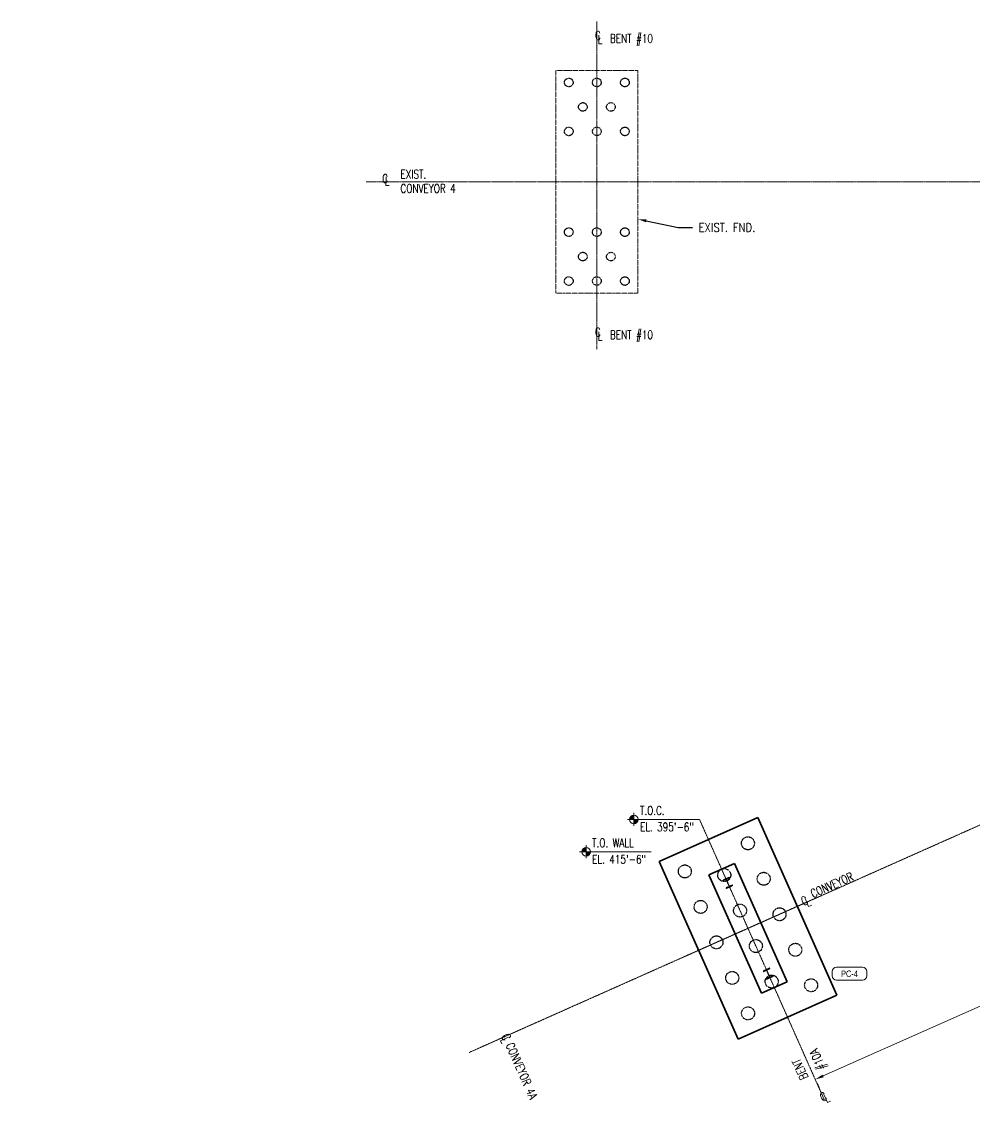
# Model space of a CAD drawing. Header units: inches. Extents: x -24529 to 23375, y -3182 to 1720.
# Drawn here: x -3063 to -1739, y -1280 to 223 of the extents above; entities that cross this region are included whole.
import ezdxf
from ezdxf import colors
from ezdxf.entities.mleader import LeaderData, LeaderLine
from ezdxf.enums import TextEntityAlignment as Align
from ezdxf.math import Vec2, Vec3

# ---------------------------------------------------------------- set-up
doc = ezdxf.new("R2010")
doc.units = ezdxf.units.IN
doc.header["$LTSCALE"] = 0.375
doc.header["$MEASUREMENT"] = 0
for name, pattern in [('CENTER2', [1.125, 0.75, -0.125, 0.125, -0.125]), ('HIDDEN', [0.375, 0.25, -0.125]), ('HIDDEN2', [0.1875, 0.125, -0.0625]), ('PHANTOM2', [1.25, 0.625, -0.125, 0.125, -0.125, 0.125, -0.125])]:
    doc.linetypes.add(name, pattern=pattern)
for name, color, linetype, lineweight in [('A-Detl-Patt', 190, 'Continuous', 18), ('CENTER', 2, 'CENTER2', 15), ('DIM', 5, 'Continuous', 15), ('PHANTOM', 253, 'PHANTOM2', 9), ('PILECAP', 3, 'Continuous', 35), ('S_PILE', 6, 'HIDDEN2', 25), ('TEXT', 3, 'Continuous', 15)]:
    doc.layers.add(name, color=color, linetype=linetype, lineweight=lineweight)
doc.layers.add('HIDDEN', color=252, linetype='HIDDEN')
doc.styles.add('RomanS', font='romans.shx', dxfattribs={"width": 0.8})
doc.styles.add('SIMPLEX', font='SIMPLEX.shx', dxfattribs={"width": 0.75})
doc.dimstyles.new('PCI Arch-Arrow', dxfattribs={"dimscale": 0, "dimtxt": 0.09375, "dimasz": 0.125, "dimexe": 0.125, "dimexo": 0.0625, "dimgap": 0.09, "dimtad": 1, "dimdec": 4, "dimzin": 3, "dimdsep": 46, "dimlunit": 4, "dimtxsty": 'RomanS', "dimcen": 0.09, "dimclrd": 3, "dimclre": 3, "dimclrt": 3, "dimadec": 0, "dimazin": 0, "dimtfac": 0.75, "dimtdec": 4, "dimtmove": 0, "dimatfit": 3, "dimfxl": 1, "dimfrac": 1, "dimtolj": 1, "dimtzin": 0, "dimlwd": -1, "dimarcsym": 0})

# ---------------------------------------------------------------- blocks, each defined once
blk = doc.blocks.new('*D13')
at = {"layer": 'DEFPOINTS', "color": 0, "transparency": 16777216}
for p in [(-1096.5, -849.9), (-1960.3, -1247.6), (-1960.3, -1247.6)]:
    blk.add_point(p, dxfattribs=at)
at = {"layer": 'DIM', "color": 3, "lineweight": -2, "transparency": 16777216}
for p, q in [((-1094, -855.4), (-1086.7, -871.8)), ((-1957.8, -1253.1), (-1955.4, -1258.6))]:
    blk.add_line(p, q, dxfattribs=at)
at = {"layer": 'DIM', "color": 3, "transparency": 16777216}
blk.add_line((-1102.5, -865.7), (-1949.3, -1242.7), dxfattribs=at)
for points in [[(-1103.4, -863.9), (-1101.7, -867.6), (-1091.6, -860.8)], [(-1950.1, -1240.9), (-1948.5, -1244.5), (-1960.3, -1247.6)]]:
    blk.add_solid(points, dxfattribs=at)
at = {"layer": 'DIM', "color": 3, "transparency": 16777216, "insert": (-1532.2, -1040.2), "char_height": 9, "attachment_point": 5, "rotation": 24, "style": 'RomanS'}
blk.add_mtext('\\A1;79\'-2{\\H0.750000x;\\S7#8;}"', dxfattribs=at)
blk = doc.blocks.new('PILECAP_TAG')
blk.add_lwpolyline([(-0.1875, -0.09375), (0.1875, -0.09375, 0.41421356), (0.25, -0.03125), (0.25, 0.03125, 0.41421356), (0.1875, 0.09375), (-0.1875, 0.09375, 0.41421356), (-0.25, 0.03125), (-0.25, -0.03125, 0.41421356)], format="xyb", close=True)
at = {"width": 0.75}
blk.add_attdef('PC-X', text='', height=0.09375, dxfattribs=at).set_placement((0, 0), align=Align.MIDDLE)
blk = doc.blocks.new('*U47')
at = {"layer": 'TEXT'}
h = blk.add_hatch(color=256, dxfattribs=at)
h.paths.add_polyline_path([(-1.005, 0), (-1.005, 0.062, 0.414214), (-1.067, 0)])
h.paths.add_polyline_path([(-0.942, 0), (-1.005, 0), (-1.005, -0.063, 0.414214)])
for p, q in [((-1.005, 0.094), (-1.005, -0.094)), ((-0.911, 0), (-0.063, 0)), ((-1.099, 0), (-0.911, 0)), ((-1.005, 0), (-0.942, 0)), ((-1.005, 0), (-0.942, 0))]:
    blk.add_line(p, q, dxfattribs=at)
blk.add_circle((-1.005, 0), 0.0625, dxfattribs=at)
at = {"layer": 'TEXT', "style": 'SIMPLEX', "width": 0.75, "flags": 8}
for tag, p in [('TOP_LINE', (-0.918, 0.066)), ('BOTT_LINE', (-0.918, -0.172))]:
    blk.add_attdef(tag, p, '', height=0.0938, dxfattribs=at)
blk = doc.blocks.new('*U49')
at = {"layer": 'A-Detl-Patt'}
h = blk.add_hatch(dxfattribs=at)
h.set_pattern_fill('ANSI32', color=256, scale=6, style=0)
h.set_pattern_definition([(45, (0, -6.03), (-1.591, 1.591), []), (45, (1.0607, -6.03), (-1.591, 1.591), [])])
edge = h.paths.add_edge_path()
edge.add_line((4.9975, -12.06), (4.9975, -11.485))
edge.add_line((4.9975, -11.485), (0.7725, -11.485))
edge.add_arc((0.7725, -10.885), 0.6, 180, 270, ccw=False)
edge.add_line((0.1725, -10.885), (0.1725, -1.175))
edge.add_arc((0.7725, -1.175), 0.6, 90, 180, ccw=False)
edge.add_line((0.7725, -0.575), (4.9975, -0.575))
edge.add_line((4.9975, -0.575), (4.9975, 0))
edge.add_line((4.9975, 0), (-4.9975, 0))
edge.add_line((-4.9975, 0), (-4.9975, -0.575))
edge.add_line((-4.9975, -0.575), (-0.7725, -0.575))
edge.add_arc((-0.7725, -1.175), 0.6, 0, 90, ccw=False)
edge.add_line((-0.1725, -1.175), (-0.1725, -10.885))
edge.add_arc((-0.7725, -10.885), 0.6, 270, 360, ccw=False)
edge.add_line((-0.7725, -11.485), (-4.9975, -11.485))
edge.add_line((-4.9975, -11.485), (-4.9975, -12.06))
edge.add_line((-4.9975, -12.06), (4.9975, -12.06))
at = {"color": 0, "linetype": 'ByBlock'}
blk.add_lwpolyline([(4.9975, -12.06), (4.9975, -11.485), (0.7725, -11.485, -0.414213562), (0.1725, -10.885), (0.1725, -1.175, -0.414213562), (0.7725, -0.575), (4.9975, -0.575), (4.9975, 0), (-4.9975, 0), (-4.9975, -0.575), (-0.7725, -0.575, -0.414213562), (-0.1725, -1.175), (-0.1725, -10.885, -0.414213562), (-0.7725, -11.485), (-4.9975, -11.485), (-4.9975, -12.06)], format="xyb", close=True, dxfattribs=at)

msp = doc.modelspace()

# ---------------------------------------------------------------- linework, layer by layer
at = {"layer": 'CENTER'}
for p, q in [((-2263.8125, 222.57606), (-2263.8125, -233.35111)), ((-2584.26683, 0), (143.51059, 0)), ((-2441.37427, -1210.18984), (-978.05923, -558.68001)), ((-1947.66707, -1275.87252), (-2121.01459, -886.5276)), ((-2139.12258, -1075.61872), (-1958.84904, -995.35576))]:
    msp.add_line(p, q, dxfattribs=at)
at = {"layer": 'HIDDEN'}
for centre in [(-2302.8125, 138), (-2263.8125, 138), (-2224.8125, 138), (-2283.3125, 104), (-2244.3125, 104), (-2302.8125, 70), (-2263.8125, 70), (-2224.8125, 70), (-2302.8125, -70), (-2263.8125, -70), (-2224.8125, -70), (-2283.3125, -104), (-2244.3125, -104), (-2302.8125, -138), (-2263.8125, -138), (-2224.8125, -138)]:
    msp.add_circle(centre, 6, dxfattribs=at)
at = {"layer": 'PHANTOM', "flags": 128}
msp.add_lwpolyline([(-2320.8125, -154.625), (-2206.8125, -154.625), (-2206.8125, 154.625), (-2320.8125, 154.625)], close=True, dxfattribs=at)
at = {"layer": 'PILECAP'}
for p, q in [((-2177.1746, -944.78467), (-2040.14278, -883.77417)), ((-2040.14278, -883.77417), (-1930.32389, -1130.43145)), ((-2177.1746, -944.78467), (-2067.35571, -1191.44194)), ((-2108.16968, -963.32033), (-2072.5414, -947.4576)), ((-1999.32881, -1111.89578), (-2072.5414, -947.4576)), ((-2034.95708, -1127.75851), (-2108.16968, -963.32033)), ((-1999.32881, -1111.89578), (-2034.95708, -1127.75851)), ((-1930.32389, -1130.43145), (-2067.35571, -1191.44194))]:
    msp.add_line(p, q, dxfattribs=at)
at = {"layer": 'S_PILE', "linetype": 'HIDDEN2'}
for centre in [(-2053.82662, -919.42179), (-2141.52698, -958.46851), (-2086.69491, -963.61087), (-2031.86284, -968.75324), (-2119.5632, -1007.79996), (-2064.73113, -1012.94233), (-2009.89906, -1018.0847), (-2097.59942, -1057.13142), (-2042.76735, -1062.27378), (-1987.93528, -1067.41615), (-2075.63565, -1106.46287), (-2020.80357, -1111.60524), (-1965.9715, -1116.74761), (-2053.67187, -1155.79432)]:
    msp.add_circle(centre, 9, dxfattribs=at)

# ---------------------------------------------------------------- block references
at = {"layer": 'S_PILE', "linetype": 'HIDDEN2', "rotation": 24}
for p in [(-2084.2789, -969.03733), (-2028.12483, -1095.16142)]:
    msp.add_blockref('*U49', p, dxfattribs=at)
at = {"layer": 'TEXT'}
ref = msp.add_blockref('*U47', (-2115.75753, -886.22449), dxfattribs=dict(at, xscale=96, yscale=96, zscale=96))
ref.add_attrib('TOP_LINE', 'T.O.C.', (-2203.88011, -879.85091), dxfattribs={"height": 12, "style": 'SIMPLEX', "width": 0.75, "flags": 8})
ref.add_attrib('BOTT_LINE', 'EL. 395\'-6"', (-2203.88011, -902.73538), dxfattribs={"height": 12, "style": 'SIMPLEX', "width": 0.75, "flags": 8})
ref = msp.add_blockref('*U47', (-2182.25553, -931.18408), dxfattribs=dict(at, xscale=96, yscale=96, zscale=96))
ref.add_attrib('TOP_LINE', 'T.O. WALL', (-2270.37811, -924.8105), dxfattribs={"height": 12, "style": 'SIMPLEX', "width": 0.75, "flags": 8})
ref.add_attrib('BOTT_LINE', 'EL. 415\'-6"', (-2270.37811, -947.69497), dxfattribs={"height": 12, "style": 'SIMPLEX', "width": 0.75, "flags": 8})
at = {"layer": 'TEXT', "xscale": 96, "yscale": 96, "zscale": 96}
msp.add_blockref('PILECAP_TAG', (-1912.64839, -1100.7181), dxfattribs=at).add_auto_attribs({'PC-X': 'PC-4'})

# ---------------------------------------------------------------- texts
at = {"layer": 'TEXT', "style": 'SIMPLEX', "width": 0.75}
for s, rotation, p in [('C', 0.34695664, (-2266.37686, 197.27812)), ('L', 0.34695664, (-2262.69905, 191.73227)), ('C', 359.3942767, (-2562.22486, -1.56818)), ('L', 359.3942767, (-2558.48713, -5.04902)), ('C', 0.34695664, (-2266.37686, -215.07048)), ('L', 0.34695664, (-2262.69905, -220.61633)), ('CONVEYOR', 24, (-1963.33111, -995.71815)), ('C', 24, (-1976.49935, -1006.43618)), ('L', 24, (-1970.80269, -1007.84422)), ('C', 295.30279335, (-2396.79559, -1187.49502)), ('L', 295.30279335, (-2398.29344, -1192.37799)), ('CONVEYOR 4A', 293.75453409, (-2390.58876, -1199.89788)), ('#10A', 114, (-1945.1604, -1231.6232)), ('BENT', 114, (-1969.65206, -1244.85996)), ('C', 24, (-1950.46239, -1278.73214)), ('L', 24, (-1944.76573, -1280.14018))]:
    msp.add_text(s, height=12, rotation=rotation, dxfattribs=at).set_placement(p)
at = {"layer": 'TEXT', "char_height": 12, "attachment_point": 1, "style": 'SIMPLEX'}
for s, insert in [('BENT #10', (-2245.61902, 205.12221)), ('EXIST. CONVEYOR 4', (-2536.71198, 16.63134)), ('BENT #10', (-2245.61902, -206.63147))]:
    msp.add_mtext_dynamic_manual_height_columns(s, width=97.5318772, gutter_width=0.625, heights=[0], dxfattribs=dict(at, insert=insert))

# ---------------------------------------------------------------- dimensions: what is measured, and where the dimension line sits
at = {"layer": 'DIM'}
dim = msp.add_linear_dim(base=(-1960.2547, -1247.60025), p1=(-1096.47119, -849.87483), p2=(-1960.2547, -1247.60025), angle=24, dimstyle='PCI Arch-Arrow', override={"dimscale": 96, "dimtmove": 1}, dxfattribs=at)
dim.commit()
dim.dimension.update_dxf_attribs({"geometry": '*D13', "text_midpoint": (-1532.1806, -1040.16293)})

# ---------------------------------------------------------------- leaders
at = {"layer": 'TEXT'}
ml = msp.add_multileader_mtext('Standard', dxfattribs=at)
ml.set_content('{\\W0.85;TIE BM A-213826-WK}', color=256, style='SIMPLEX')
ml.set_leader_properties()
ml.build(insert=Vec2(0, 0))
ml.multileader.update_dxf_attribs({"dogleg_length": 0.36, "arrow_head_size": 12, "scale": 96})
ctx = ml.context
ctx.base_point, ctx.scale, ctx.char_height, ctx.arrow_head_size, ctx.landing_gap_size, ctx.plane_origin = Vec3(-1555.87514, 60.03202), 96, 12, 12, 8.64, Vec3(-1313.17322, -112.15324)
ctx.text_align_type = 2
notes = []
notes.append((ctx, [(0, (1, 1, 0), (-1407.82279, 60.03202), (-1, 0), 20.0295, [(1, [(-1375.9375, 27.80221)], 0, [])])]))
ctx.mtext.insert, ctx.mtext.width, ctx.mtext.alignment, ctx.mtext.flow_direction = Vec3(-1436.49229, 66.03202), 123.9826154, 3, 5
ml = msp.add_multileader_mtext('Standard', dxfattribs=at)
ml.set_content('{\\W0.85;EXIST. FND.}', color=256, style='SIMPLEX')
ml.set_leader_properties()
ml.build(insert=Vec2(0, 0))
ml.multileader.update_dxf_attribs({"dogleg_length": 0.36, "arrow_head_size": 12, "scale": 96})
ctx = ml.context
ctx.base_point, ctx.scale, ctx.char_height, ctx.arrow_head_size, ctx.landing_gap_size, ctx.plane_origin = Vec3(-2130.90787, -63.56395), 96, 12, 12, 8.64, Vec3(-2327.81459, -263.58716)
notes.append((ctx, [(0, (1, 1, 0), (-2150.93737, -63.56395), (1, 0), 20.0295, [(1, [(-2206.8125, -51.9452)], 0, [])])]))
ctx.mtext.insert, ctx.mtext.width, ctx.mtext.flow_direction = Vec3(-2122.26787, -57.56395), 123.9826154, 5
ml = msp.add_multileader_mtext('Standard', dxfattribs=at)
ml.set_content('{\\W0.85;CONC. PIER,\\PTYPE P-2, TYP. (4) PLCS.\\PA-213826-WK}', color=256, style='SIMPLEX')
ml.set_leader_properties()
ml.build(insert=Vec2(0, 0))
ml.multileader.update_dxf_attribs({"dogleg_length": 0.36, "arrow_head_size": 12, "scale": 96})
ctx = ml.context
ctx.base_point, ctx.scale, ctx.char_height, ctx.arrow_head_size, ctx.landing_gap_size, ctx.plane_origin = Vec3(-1451.36313, -325.49791), 96, 12, 12, 8.64, Vec3(-1177.77239, -396.38212)
ctx.text_align_type = 2
notes.append((ctx, [(0, (1, 1, 0), (-1205.6822, -325.49791), (-1, 0), 20.0295, [(0, [(-1145.10517, -442.60659)], 0, [])])]))
ctx.mtext.insert, ctx.mtext.width, ctx.mtext.alignment, ctx.mtext.flow_direction = Vec3(-1234.3517, -319.49791), 240.8774881, 3, 5
ml = msp.add_multileader_mtext('Standard', dxfattribs=at)
ml.set_content('{\\W0.85;LADDER LANDING}', color=256, style='SIMPLEX')
ml.set_leader_properties()
ml.build(insert=Vec2(0, 0))
ml.multileader.update_dxf_attribs({"dogleg_length": 0.36, "arrow_head_size": 12, "scale": 96})
ctx = ml.context
ctx.base_point, ctx.scale, ctx.char_height, ctx.arrow_head_size, ctx.landing_gap_size, ctx.plane_origin = Vec3(-1654.71344, -561.2266), 96, 12, 12, 8.64, Vec3(-1391.81671, -632.11082)
ctx.text_align_type = 2
notes.append((ctx, [(0, (1, 1, 0), (-1376.52646, -561.2266), (-1, 0), 20.0295, [(0, [(-1323.56632, -531.04634)], 0, [])])]))
ctx.mtext.insert, ctx.mtext.width, ctx.mtext.alignment, ctx.mtext.flow_direction = Vec3(-1405.19595, -555.2266), 240.8774881, 3, 5
for ctx, leaders in notes:
    for number, flags, end, landing, length, lines in leaders:
        leader = LeaderData()
        leader.index, (leader.has_last_leader_line, leader.has_dogleg_vector, leader.attachment_direction) = number, flags
        leader.last_leader_point, leader.dogleg_vector, leader.dogleg_length = Vec3(end), Vec3(landing), length
        for number, points, colour, breaks in lines:
            line = LeaderLine()
            line.index, line.vertices, line.color, line.breaks = number, Vec3.list(points), colors.encode_raw_color(colour), breaks
            leader.lines.append(line)
        ctx.leaders.append(leader)

doc.saveas('drawing.dxf')
